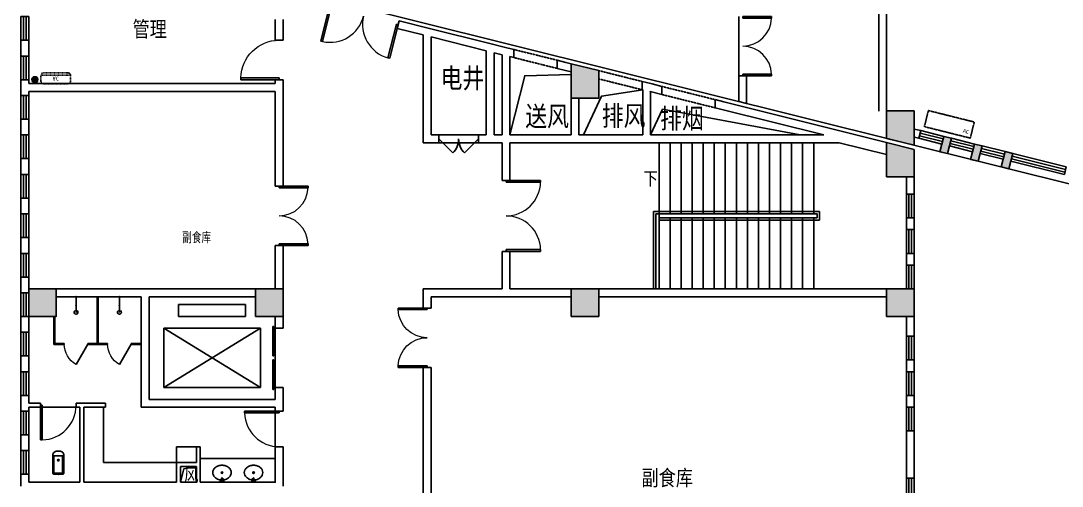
# Model space of a CAD drawing. Header units: inches. Extents: x -584 to 1446124, y -108140 to 99637.
# Drawn here: x 1333134 to 1359534, y -63876 to -52084 of the extents above; entities that cross this region are included whole.
import ezdxf

# ---------------------------------------------------------------- set-up
doc = ezdxf.new("R2010")
doc.units = ezdxf.units.IN
doc.header["$MEASUREMENT"] = 0
doc.linetypes.add('DASH', pattern=[0.35, 0.25, -0.1])
for name, color, linetype in [('0-空调出屋面', 41, 'Continuous'), ('COLUMN', 6, 'Continuous'), ('DIM_SYMB', 3, 'Continuous'), ('EVTR', 2, 'Continuous'), ('LATRINE', 6, 'Continuous'), ('LVTRY', 6, 'Continuous'), ('PUB_HATCH', 8, 'Continuous'), ('PUB_TEXT', 151, 'Continuous'), ('STAIR', 6, 'Continuous'), ('WALL', 7, 'Continuous'), ('WINDOW', 3, 'Continuous'), ('空调', 205, 'Continuous')]:
    doc.layers.add(name, color=color, linetype=linetype)
doc.styles.add('_TCH_DIM', font='stylu.ttf')
doc.styles.add('HZ-1', font='MingLiU.ttf', dxfattribs={"width": 0.8})
doc.styles.get("Standard").update_dxf_attribs({"font": '', "width": 0.7, "height": 250})
doc.styles.get('Standard').set_extended_font_data('NSimSun')

# ---------------------------------------------------------------- blocks, each defined once
blk = doc.blocks.new('vhjkghkghkl')
at = {"layer": '空调', "linetype": 'DASH', "ltscale": 0.3}
blk.add_lwpolyline([(134071, 540199), (134071, 539779), (132871, 539779), (132871, 540199), (134071, 540199)], close=True, dxfattribs=at)
at = {"layer": '空调', "linetype": 'DASH', "ltscale": 0.3, "style": 'HZ-1'}
blk.add_text('AC', height=100, dxfattribs=at).set_placement((133846, 539867))
blk = doc.blocks.new('fgjhgjghkgk')
at = {"layer": '空调', "linetype": 'DASH', "ltscale": 0.3}
for p, q in [((124108, 467971), (124108, 468601)), ((124168, 468661), (124320, 468661)), ((124320, 468661), (124320, 467911)), ((124380, 468601), (124380, 467971)), ((124320, 467911), (124168, 467911))]:
    blk.add_line(p, q, dxfattribs=at)
for centre, start, end in [((124168, 468601), 90, 180), ((124320, 468601), 0, 90), ((124168, 467971), 180, 270), ((124320, 467971), 270, 0)]:
    blk.add_arc(centre, 60, start, end, dxfattribs=at)
at = {"layer": '空调', "linetype": 'DASH', "ltscale": 0.3, "style": 'HZ-1', "text_generation_flag": 4}
blk.add_text('AC', height=100, rotation=270, dxfattribs=at).set_placement((124287, 468364))
blk = doc.blocks.new('$DorLib2D$00000002')
for p, q in [((-0.5, 0), (-0.5, 0.4875)), ((-0.475, 0.4875), (-0.5, 0.4875)), ((-0.475, 0), (-0.475, 0.4875)), ((0.475, 0), (0.475, 0.4875)), ((0.475, 0.4875), (0.5, 0.4875)), ((0.5, 0), (0.5, 0.4875)), ((-0.5, 0), (-0.475, 0)), ((0.5, 0), (0.475, 0))]:
    blk.add_line(p, q)
at = {"lineweight": 13}
for centre, start, end in [((-0.4875, 0), 0, 88.53072), ((0.4875, 0), 91.46928, 180)]:
    blk.add_arc(centre, 0.4875, start, end, dxfattribs=at)
blk = doc.blocks.new('$WINLIB2D$00000001')
at = {"color": 0}
for points in [[(-0.5, 0.5), (-0.5, -0.5)], [(-0.5, 0.5), (0.5, 0.5)], [(0.5, -0.5), (0.5, 0.5)], [(0.5, 0.167), (-0.5, 0.167)], [(0.5, -0.167), (-0.5, -0.167)], [(-0.5, -0.5), (0.5, -0.5)]]:
    blk.add_lwpolyline(points, dxfattribs=at)
blk = doc.blocks.new('_FZH')
at = {"layer": 'WALL'}
blk.add_lwpolyline([(-0.5, -0.5), (0.5, -0.5), (0.5, 0.5), (-0.5, 0.5)], close=True, dxfattribs=at)
blk.add_solid([(-0.5, -0.5), (0.5, -0.5), (-0.5, 0.5), (0.5, 0.5)], dxfattribs=at)
blk = doc.blocks.new('$TCHSYS$WIN2D')
for p, q in [((-0.5, 0.5), (0.5, 0.5)), ((-0.5, 0.5), (-0.5, -0.5)), ((0.5, 0.5), (0.5, -0.5)), ((0.5, 0.167), (-0.5, 0.167)), ((0.5, -0.167), (-0.5, -0.167)), ((-0.5, -0.5), (0.5, -0.5))]:
    blk.add_line(p, q)
blk = doc.blocks.new('$DorLib2D$00000116')
at = {"color": 0}
for p, q in [((-0.5, 0), (-0.146, 0.354)), ((0.5, 0), (0.146, 0.354))]:
    blk.add_line(p, q, dxfattribs=at)
for centre, start, end in [((-0.5, 0), 0, 45), ((0.5, 0), 135, 180)]:
    blk.add_arc(centre, 0.5, start, end, dxfattribs=at)
blk = doc.blocks.new('$DORLIB2D$00000127')
at = {"color": 0}
for points in [[(-0.533, 0.795), (-0.533, 0.69)], [(-0.033, 0.795), (-0.533, 0.795)], [(-0.033, 0.795), (-0.033, 0.69)], [(0.533, 0.795), (0.033, 0.795)], [(0.033, 0.795), (0.033, 0.69)], [(0.533, 0.795), (0.533, 0.69)], [(-0.033, 0.69), (-0.533, 0.69)], [(0.533, 0.69), (0.033, 0.69)], [(0.5, 0.5), (-0.5, 0.5)]]:
    blk.add_lwpolyline(points, dxfattribs=at)
blk = doc.blocks.new('$DorLib2D$00000001')
for p, q in [((0.45, 0.975), (0.5, 0.975)), ((0.45, 0), (0.45, 0.975)), ((0.5, 0), (0.5, 0.975)), ((0.5, 0), (0.45, 0))]:
    blk.add_line(p, q)
at = {"lineweight": 13}
blk.add_arc((0.475, 0), 0.975, 91.4693, 180, dxfattribs=at)
blk = doc.blocks.new('$lvtry$00000194')
at = {"color": 0}
for p, q in [((-17, -27), (-17, -17)), ((17, -27), (17, -17))]:
    blk.add_line(p, q, dxfattribs=at)
blk.add_lwpolyline([(14, -39, -0.067374), (92, -53, -0.088152), (166, -93, -0.105269), (218, -155, -0.121685), (235, -224, -0.121685), (218, -292, -0.105269), (166, -355, -0.088152), (92, -394, -0.078966), (0, -409, -0.078966), (-92, -394, -0.088152), (-166, -355, -0.105269), (-218, -292, -0.121685), (-235, -224, -0.121685), (-218, -155, -0.105269), (-166, -93, -0.088152), (-92, -53, -0.059935), (-23, -40, -0.059935)], format="xyb", dxfattribs=at)
for centre, radius in [((0, -221), 20), ((0, -27), 16.7), ((0, -221), 15)]:
    blk.add_circle(centre, radius, dxfattribs=at)
for centre, radius, start, end in [((0, -17), 16.7, 0, 180), ((-40, -17), 10.1, 106.6096, 258.1648), ((-64, 250), 259, 274.7069, 282.3732), ((-75, -197), 173, 71.36, 79.1873), ((-29, -63), 6.77, 155.344, 308.3224), ((-171, 35), 166, 324.8411, 338.1337), ((-171, 35), 170, 324.8411, 331.3523), ((-29, -63), 3.37, 155.344, 308.3224), ((100, -178), 170, 132.3141, 138.8253), ((100, -178), 166, 125.5327, 138.8253), ((-12, -42), 10.6, 201.8924, 261.774), ((-381, -99), 372, 2.3982, 6.7627), ((0, -80), 9.9, 201.7837, 338.2163), ((64, 250), 259, 257.6268, 265.2931), ((381, -99), 372, 170.1008, 177.6018), ((75, -197), 173, 100.8127, 110.4191), ((40, -17), 10.1, 281.8352, 73.3904)]:
    blk.add_arc(centre, radius, start, end, dxfattribs=at)
for p in [(0, -27), (0, -221)]:
    blk.add_point(p, dxfattribs=at)
blk = doc.blocks.new('$lvtry$00000168')
at = {"color": 0}
blk.add_line((0, 0), (0, -395), dxfattribs=at)
blk.add_arc((0, -395), 50, 121.0332, 58.9668, dxfattribs=at)
for p in [(0, 0), (0, -223)]:
    blk.add_point(p, dxfattribs=at)
blk = doc.blocks.new('$TCHSYS$APDOOR2D')
blk.add_line((0.5, 0), (0, 0.866))
at = {"lineweight": 13}
blk.add_arc((0.5, 0), 1, 120, 180, dxfattribs=at)
blk = doc.blocks.new('$lvtry$00000200')
at = {"color": 0}
for p, q in [((-110, -40, 0), (-110, -470, 0)), ((100, -30, 0), (-100, -30, 0)), ((110, -470, 0), (110, -40, 0))]:
    blk.add_line(p, q, dxfattribs=at)
at = {"color": 0, "elevation": 0}
blk.add_lwpolyline([(100, 0), (-100, 0, 0.414214), (-140, -40), (-140, -480, 0.414214), (-30, -590), (30, -590, 0.414214), (140, -480), (140, -40, 0.414214)], format="xyb", close=True, dxfattribs=at)
blk.add_lwpolyline([(140, -470), (-140, -470)], dxfattribs=at)
at = {"color": 0}
blk.add_circle((0, -359, 0), 20, dxfattribs=at)
for centre, start, end in [((-100, -40, 0), 90, 180), ((100, -40, 0), 0, 90)]:
    blk.add_arc(centre, 10, start, end, dxfattribs=at)
for p in [(0, 0), (0, -359, 0)]:
    blk.add_point(p, dxfattribs=at)

msp = doc.modelspace()

# ---------------------------------------------------------------- hatches: boundary and pattern name
at = {"layer": '0-空调出屋面'}
h = msp.add_hatch(dxfattribs=at)
h.set_pattern_fill('ANSI31', color=256, scale=10, style=0)
h.set_pattern_definition([(315, (1333426.93, -53509.227), (-11.2253, -11.2253), [])])
h.paths.add_polyline_path([(1333426.9, -53574.2, -1), (1333556.9, -53574.2, -1)])
at = {"layer": 'PUB_HATCH'}
for points in [[(1347084.2, -54046.4), (1347784.2, -54046.4), (1347784.2, -53346.4), (1347084.2, -53171.9)], [(1355784.2, -54363.4), (1355084.2, -54363.4), (1355084.2, -55063.4), (1355784.2, -55238)], [(1355084.2, -56041), (1355784.2, -56041), (1355784.2, -55341), (1355084.2, -55166.5)]]:
    msp.add_hatch(color=256, dxfattribs=at).paths.add_polyline_path(points)

# ---------------------------------------------------------------- linework, layer by layer
for points in [[(1347084.2, -53440.3), (1345910.5, -53475.7), (1345534.2, -54976.2)], [(1347401.5, -54976.2), (1347859, -53990.1), (1348899.8, -53830.7)], [(1349099.8, -54976.2), (1349402.5, -54323.7), (1352891.1, -54976.2)], [(1337584.2, -63376.2), (1337262.7, -63439.5), (1337184.2, -63776.2)]]:
    msp.add_lwpolyline(points)
at = {"layer": '0-空调出屋面'}
for radius in [75, 65]:
    msp.add_circle((1333491.9, -53574.2), radius, dxfattribs=at)
at = {"layer": 'COLUMN'}
for p, q in [((1345634.2, -52810.3), (1345386.9, -52748.7)), ((1345534.2, -52991.5), (1345634.2, -53016.5)), ((1345634.2, -53016.5), (1345634.2, -52810.3)), ((1346955.1, -53139.7), (1346734.2, -53084.6)), ((1346734.2, -53084.6), (1346734.2, -53290.7)), ((1346734.2, -53290.7), (1346943.1, -53342.8)), ((1347784.2, -53346.4), (1347084.2, -53171.9)), ((1347084.2, -53171.9), (1347084.2, -54046.4)), ((1347784.2, -54046.4), (1347784.2, -53346.4)), ((1349105.1, -53675.7), (1348884.2, -53620.7)), ((1348884.2, -53620.7), (1348884.2, -53826.8)), ((1348884.2, -53826.8), (1348899.8, -53830.7)), ((1349384.2, -53745.3), (1349136.9, -53683.7)), ((1349384.2, -53951.4), (1349384.2, -53745.3)), ((1347084.2, -54046.4), (1347784.2, -54046.4)), ((1349090.7, -53868.9), (1349088.5, -53877.7)), ((1349088.5, -53877.7), (1349384.2, -53951.4)), ((1350955.1, -54137), (1350734.2, -54081.9)), ((1350734.2, -54081.9), (1350734.2, -54288)), ((1351334.2, -53892.3), (1351334.2, -54126.8)), ((1351534.2, -54178.3), (1351534.2, -53892.3)), ((1350734.2, -54288), (1350943.1, -54340.1)), ((1351334.2, -54126.8), (1351534.2, -54178.3)), ((1355784.2, -54363.4), (1355084.2, -54363.4)), ((1355084.2, -54363.4), (1355084.2, -55063.4)), ((1355784.2, -55238), (1355784.2, -54363.4)), ((1355084.2, -55063.4), (1355784.2, -55238)), ((1355784.2, -55341), (1355084.2, -55166.5)), ((1355084.2, -55166.5), (1355084.2, -56041)), ((1355784.2, -56041), (1355784.2, -55341)), ((1355084.2, -56041), (1355784.2, -56041))]:
    msp.add_line(p, q, dxfattribs=at)
at = {"layer": 'COLUMN', "linetype": 'DASH'}
for p, q in [((1345634.2, -52810.3), (1346734.2, -53084.6)), ((1346734.2, -53290.7), (1345634.2, -53016.5)), ((1348884.2, -53620.7), (1347784.2, -53346.4)), ((1348884.2, -53829.7), (1347784.2, -53555.4)), ((1349384.2, -53745.3), (1350734.2, -54081.9)), ((1350734.2, -54288), (1349384.2, -53951.4))]:
    msp.add_line(p, q, dxfattribs=at)
at = {"layer": 'DIM_SYMB'}
msp.add_lwpolyline([(1349174.2, -56076.2, 0, 0, 0), (1354134.2, -56076.2, 0, 0, 0), (1354134.2, -57976.2, 0, 0, 0), (1349754.2, -57976.2, 80, 0, 0), (1349454.2, -57976.2, 0, 0, 0)], format="xyseb", dxfattribs=at)
at = {"layer": 'EVTR'}
for p, q in [((1337134.2, -59576.2), (1337134.2, -59276.2)), ((1337134.2, -59276.2), (1338834.2, -59276.2)), ((1338834.2, -59276.2), (1338834.2, -59576.2)), ((1338834.2, -59576.2), (1337134.2, -59576.2)), ((1336759.2, -61376.2), (1336759.2, -59876.2)), ((1336759.2, -59876.2), (1339209.2, -59876.2)), ((1339209.2, -59876.2), (1336759.2, -61376.2)), ((1339209.2, -61376.2), (1336759.2, -59876.2)), ((1339209.2, -59876.2), (1339209.2, -61376.2)), ((1339209.2, -61376.2), (1336759.2, -61376.2))]:
    msp.add_line(p, q, dxfattribs=at)
at = {"layer": 'LATRINE'}
for p, q in [((1335071.7, -59076.2), (1335071.7, -60263.7)), ((1335096.7, -59076.2), (1335071.7, -59076.2)), ((1335096.7, -59076.2), (1335096.7, -60263.7)), ((1333971.7, -59576.2), (1333971.7, -60288.7)), ((1333996.7, -59576.2), (1333996.7, -60263.7)), ((1333971.7, -60288.7), (1334234.2, -60288.7)), ((1334234.2, -60263.7), (1333996.7, -60263.7)), ((1334234.2, -60288.7), (1334234.2, -60263.7)), ((1335071.7, -60263.7), (1334834.2, -60263.7)), ((1334834.2, -60263.7), (1334834.2, -60288.7)), ((1334834.2, -60288.7), (1335084.2, -60288.7)), ((1335084.2, -60288.7), (1335334.2, -60288.7)), ((1335334.2, -60263.7), (1335096.7, -60263.7)), ((1335334.2, -60288.7), (1335334.2, -60263.7)), ((1336184.2, -60263.7), (1335934.2, -60263.7)), ((1335934.2, -60263.7), (1335934.2, -60288.7)), ((1335934.2, -60288.7), (1336184.2, -60288.7)), ((1336184.2, -60288.7), (1336184.2, -60263.7))]:
    msp.add_line(p, q, dxfattribs=at)
at = {"layer": 'LVTRY'}
msp.add_line((1337584.2, -62876.2), (1337084.2, -62876.2), dxfattribs=at)
msp.add_lwpolyline([(1335234.2, -61876.2), (1335234.2, -63276.2), (1337084.2, -63276.2), (1337084.2, -62876.2)], dxfattribs=at)
msp.add_lwpolyline([(1337684.2, -63776.2), (1339584.2, -63776.2), (1339584.2, -63176.2), (1337684.2, -63176.2)], close=True, dxfattribs=at)
at = {"layer": 'STAIR', "color": 8, "ltscale": 3}
msp.add_line((1333482.6, -49677.5), (1355434.2, -55150.7), dxfattribs=at)
at = {"layer": 'STAIR'}
for p, q in [((1355434.2, -55150.7), (1371084.2, -59052.7)), ((1353234.2, -55176.2), (1349314.2, -55176.2)), ((1349314.2, -56976.2), (1349314.2, -55176.2)), ((1349594.2, -56976.2), (1349594.2, -55176.2)), ((1349874.2, -56976.2), (1349874.2, -55176.2)), ((1350154.2, -56976.2), (1350154.2, -55176.2)), ((1350434.2, -56976.2), (1350434.2, -55176.2)), ((1350714.2, -56976.2), (1350714.2, -55176.2)), ((1350994.2, -56976.2), (1350994.2, -55176.2)), ((1351274.2, -56976.2), (1351274.2, -55176.2)), ((1351554.2, -56976.2), (1351554.2, -55176.2)), ((1351834.2, -56976.2), (1351834.2, -55176.2)), ((1352114.2, -56976.2), (1352114.2, -55176.2)), ((1352394.2, -56976.2), (1352394.2, -55176.2)), ((1352674.2, -56976.2), (1352674.2, -55176.2)), ((1352954.2, -56976.2), (1352954.2, -55176.2)), ((1353234.2, -56976.2), (1353234.2, -55176.2)), ((1353384.2, -56916.2), (1349174.2, -56916.2)), ((1349174.2, -56916.2), (1349174.2, -58876.2)), ((1353324.2, -56976.2), (1349234.2, -56976.2)), ((1349234.2, -56976.2), (1349234.2, -58876.2)), ((1349314.2, -57076.2), (1349314.2, -56976.2)), ((1353234.2, -56976.2), (1349314.2, -56976.2)), ((1353324.2, -57076.2), (1353324.2, -56976.2)), ((1353384.2, -57136.2), (1353384.2, -56916.2)), ((1349314.2, -57076.2), (1353234.2, -57076.2)), ((1349314.2, -57076.2), (1349314.2, -58876.2)), ((1349314.2, -57076.2), (1353324.2, -57076.2)), ((1349314.2, -57076.2), (1349314.2, -57136.2)), ((1349314.2, -57136.2), (1353384.2, -57136.2)), ((1349594.2, -57076.2), (1349594.2, -58876.2)), ((1349874.2, -57076.2), (1349874.2, -58876.2)), ((1350154.2, -57076.2), (1350154.2, -58876.2)), ((1350434.2, -57076.2), (1350434.2, -58876.2)), ((1350714.2, -57076.2), (1350714.2, -58876.2)), ((1350994.2, -57076.2), (1350994.2, -58876.2)), ((1351274.2, -57076.2), (1351274.2, -58876.2)), ((1351554.2, -57076.2), (1351554.2, -58876.2)), ((1351834.2, -57076.2), (1351834.2, -58876.2)), ((1352114.2, -57076.2), (1352114.2, -58876.2)), ((1352394.2, -57076.2), (1352394.2, -58876.2)), ((1352674.2, -57076.2), (1352674.2, -58876.2)), ((1352954.2, -57076.2), (1352954.2, -58876.2)), ((1353234.2, -57076.2), (1353234.2, -58876.2)), ((1349234.2, -58876.2), (1349174.2, -58876.2)), ((1349314.2, -58876.2), (1353234.2, -58876.2))]:
    msp.add_line(p, q, dxfattribs=at)
at = {"layer": 'WALL', "color": 3}
for p, q in [((1355084.2, -54875.6), (1355084.2, -28576.2)), ((1354884.2, -54376.1), (1354884.2, -28776.2))]:
    msp.add_line(p, q, dxfattribs=at)
at = {"layer": 'WALL'}
for p, q in [((1339584.2, -52051.8), (1339584.2, -52576.2)), ((1339784.2, -52576.2), (1339784.2, -52051.8)), ((1342722.6, -52084.4), (1342674.2, -52278.5)), ((1343458.4, -52267.9), (1342722.6, -52084.4)), ((1345058.4, -52666.8), (1343458.4, -52267.9)), ((1342674.2, -52278.5), (1343334.2, -52443)), ((1343334.2, -52443), (1343334.2, -55176.2)), ((1343534.2, -52492.9), (1343534.2, -54976.2)), ((1344934.2, -52841.9), (1343534.2, -52492.9)), ((1333334.2, -52576.2), (1333134.2, -52576.2)), ((1333134.2, -52576.2), (1333134.2, -52976.2)), ((1333334.2, -52976.2), (1333334.2, -52576.2)), ((1339584.2, -52576.2), (1339784.2, -52576.2)), ((1345386.9, -52748.7), (1345058.4, -52666.8)), ((1333134.2, -52976.2), (1333334.2, -52976.2)), ((1344934.2, -52841.9), (1344934.2, -54976.2)), ((1345134.2, -52891.8), (1345134.2, -54976.2)), ((1345334.2, -52941.7), (1345134.2, -52891.8)), ((1345334.2, -52941.7), (1345334.2, -54976.2)), ((1345534.2, -52991.5), (1345534.2, -54976.2)), ((1347084.2, -53171.9), (1346955.1, -53139.7)), ((1333334.2, -53576.2), (1333134.2, -53576.2)), ((1333134.2, -53576.2), (1333134.2, -53776.2)), ((1333334.2, -53676.2), (1333334.2, -53576.2)), ((1339784.2, -53576.2), (1339584.2, -53576.2)), ((1339584.2, -53576.2), (1339584.2, -53676.2)), ((1339784.2, -53776.2), (1339784.2, -53576.2)), ((1347084.2, -53378), (1346943.1, -53342.8)), ((1351534.2, -53476.2), (1351334.2, -53476.2)), ((1351334.2, -53476.2), (1351334.2, -53892.3)), ((1351534.2, -53892.3), (1351534.2, -53476.2)), ((1333134.2, -53776.2), (1333134.2, -53976.2)), ((1339584.2, -53676.2), (1333334.2, -53676.2)), ((1339784.2, -56276.2), (1339784.2, -53776.2)), ((1348899.8, -54976.2), (1348899.8, -53830.7)), ((1349136.9, -53683.7), (1349105.1, -53675.7)), ((1333134.2, -53976.2), (1333334.2, -53976.2)), ((1339584.2, -53876.2), (1333334.2, -53876.2)), ((1333334.2, -53976.2), (1333334.2, -53876.2)), ((1339584.2, -53876.2), (1339584.2, -56276.2)), ((1347084.2, -54976.2), (1347084.2, -54046.4)), ((1347284.2, -54976.2), (1347284.2, -54046.4)), ((1349099.8, -54976.2), (1349099.8, -53880.5)), ((1353494.1, -54976.2), (1350943.1, -54340.1)), ((1354332.7, -54979.1), (1350955.1, -54137)), ((1333334.2, -54576.2), (1333134.2, -54576.2)), ((1333134.2, -54576.2), (1333134.2, -54976.2)), ((1333334.2, -54976.2), (1333334.2, -54576.2)), ((1355950.8, -54867.3), (1355784.2, -54825.7)), ((1355902.4, -55061.3), (1355950.8, -54867.3)), ((1333134.2, -54976.2), (1333334.2, -54976.2)), ((1343734.2, -54976.2), (1343534.2, -54976.2)), ((1343734.2, -55176.2), (1343734.2, -54976.2)), ((1344934.2, -54976.2), (1344734.2, -54976.2)), ((1344734.2, -54976.2), (1344734.2, -55176.2)), ((1345334.2, -54976.2), (1345134.2, -54976.2)), ((1347084.2, -54976.2), (1345534.2, -54976.2)), ((1348899.8, -54976.2), (1347284.2, -54976.2)), ((1353494.1, -54976.2), (1349099.8, -54976.2)), ((1355084.2, -55166.5), (1354332.7, -54979.1)), ((1355784.2, -55031.8), (1355902.4, -55061.3)), ((1343334.2, -55176.2), (1343734.2, -55176.2)), ((1344734.2, -55176.2), (1345034.2, -55176.2)), ((1345334.2, -55176.2), (1345034.2, -55176.2)), ((1345334.2, -55176.2), (1345334.2, -56126.2)), ((1345534.2, -56126.2), (1345534.2, -55176.2)), ((1347184.2, -55176.2), (1345534.2, -55176.2)), ((1348999.8, -55176.2), (1347184.2, -55176.2)), ((1353882.9, -55176.2), (1348999.8, -55176.2)), ((1355084.2, -55475.7), (1353882.9, -55176.2)), ((1333334.2, -55576.2), (1333134.2, -55576.2)), ((1333134.2, -55576.2), (1333134.2, -55976.2)), ((1333334.2, -55976.2), (1333334.2, -55576.2)), ((1333134.2, -55976.2), (1333334.2, -55976.2)), ((1345334.2, -56126.2), (1345534.2, -56126.2)), ((1355584.2, -56041), (1355584.2, -56476.2)), ((1355784.2, -56476.2), (1355784.2, -56041)), ((1339584.2, -56276.2), (1339784.2, -56276.2)), ((1355584.2, -56476.2), (1355784.2, -56476.2)), ((1333334.2, -56576.2), (1333134.2, -56576.2)), ((1333134.2, -56576.2), (1333134.2, -56976.2)), ((1333334.2, -56976.2), (1333334.2, -56576.2)), ((1333134.2, -56976.2), (1333334.2, -56976.2)), ((1355784.2, -57076.2), (1355584.2, -57076.2)), ((1355584.2, -57076.2), (1355584.2, -57376.2)), ((1355784.2, -57376.2), (1355784.2, -57076.2)), ((1355584.2, -57376.2), (1355784.2, -57376.2)), ((1333334.2, -57576.2), (1333134.2, -57576.2)), ((1333134.2, -57576.2), (1333134.2, -57976.2)), ((1333334.2, -57976.2), (1333334.2, -57576.2)), ((1339784.2, -57776.2), (1339584.2, -57776.2)), ((1339584.2, -57776.2), (1339584.2, -58876.2)), ((1339784.2, -58876.2), (1339784.2, -57776.2)), ((1333134.2, -57976.2), (1333334.2, -57976.2)), ((1345534.2, -57926.2), (1345334.2, -57926.2)), ((1345334.2, -57926.2), (1345334.2, -58876.2)), ((1345534.2, -58876.2), (1345534.2, -57926.2)), ((1355784.2, -57976.2), (1355584.2, -57976.2)), ((1355584.2, -57976.2), (1355584.2, -58276.2)), ((1355784.2, -58276.2), (1355784.2, -57976.2)), ((1355584.2, -58276.2), (1355784.2, -58276.2)), ((1333334.2, -58576.2), (1333134.2, -58576.2)), ((1333134.2, -58576.2), (1333134.2, -58976.2)), ((1333334.2, -58976.2), (1333334.2, -58576.2)), ((1333134.2, -58976.2), (1333334.2, -58976.2)), ((1336284.2, -58876.2), (1334034.2, -58876.2)), ((1336184.2, -59076.2), (1334034.2, -59076.2)), ((1336184.2, -61876.2), (1336184.2, -59076.2)), ((1339084.2, -58876.2), (1336284.2, -58876.2)), ((1339084.2, -59076.2), (1336384.2, -59076.2)), ((1336384.2, -61676.2), (1336384.2, -59076.2)), ((1345334.2, -58876.2), (1343334.2, -58876.2)), ((1343334.2, -58876.2), (1343334.2, -59365.6)), ((1345434.2, -59076.2), (1343534.2, -59076.2)), ((1343534.2, -59365.6), (1343534.2, -59076.2)), ((1347084.2, -59076.2), (1345434.2, -59076.2)), ((1347084.2, -58876.2), (1345534.2, -58876.2)), ((1355084.2, -58876.2), (1347784.2, -58876.2)), ((1355084.2, -59076.2), (1347784.2, -59076.2)), ((1343334.2, -59365.6), (1343534.2, -59365.6)), ((1333334.2, -59576.2), (1333134.2, -59576.2)), ((1333134.2, -59576.2), (1333134.2, -59976.2)), ((1333334.2, -59976.2), (1333334.2, -59576.2)), ((1339584.2, -59576.2), (1339584.2, -59876.2)), ((1339784.2, -59876.2), (1339784.2, -59576.2)), ((1355584.2, -59576.2), (1355584.2, -60076.2)), ((1355784.2, -60076.2), (1355784.2, -59576.2)), ((1339584.2, -59876.2), (1339784.2, -59876.2)), ((1333134.2, -59976.2), (1333334.2, -59976.2)), ((1355584.2, -60076.2), (1355784.2, -60076.2)), ((1333334.2, -60576.2), (1333134.2, -60576.2)), ((1333134.2, -60576.2), (1333134.2, -60976.2)), ((1333334.2, -60976.2), (1333334.2, -60576.2)), ((1355784.2, -60676.2), (1355584.2, -60676.2)), ((1355584.2, -60676.2), (1355584.2, -60976.2)), ((1355784.2, -60976.2), (1355784.2, -60676.2)), ((1333134.2, -60976.2), (1333334.2, -60976.2)), ((1343534.2, -60865.6), (1343334.2, -60865.6)), ((1343334.2, -60865.6), (1343334.2, -67376.2)), ((1343534.2, -67376.2), (1343534.2, -60865.6)), ((1355584.2, -60976.2), (1355784.2, -60976.2)), ((1339784.2, -61376.2), (1339584.2, -61376.2)), ((1339584.2, -61376.2), (1339584.2, -61676.2)), ((1339784.2, -61776.2), (1339784.2, -61376.2)), ((1333334.2, -61576.2), (1333134.2, -61576.2)), ((1333134.2, -61576.2), (1333134.2, -61776.2)), ((1333334.2, -61776.2), (1333334.2, -61576.2)), ((1339584.2, -61676.2), (1336384.2, -61676.2)), ((1355784.2, -61576.2), (1355584.2, -61576.2)), ((1355584.2, -61576.2), (1355584.2, -61876.2)), ((1355784.2, -61876.2), (1355784.2, -61576.2)), ((1333134.2, -61776.2), (1333134.2, -61976.2)), ((1333134.2, -61976.2), (1333334.2, -61976.2)), ((1333634.2, -61776.2), (1333334.2, -61776.2)), ((1333334.2, -61876.2), (1333634.2, -61876.2)), ((1333334.2, -61976.2), (1333334.2, -61876.2)), ((1333634.2, -61876.2), (1333634.2, -61776.2)), ((1334634.2, -61776.2), (1334534.2, -61776.2)), ((1334534.2, -61776.2), (1334534.2, -61876.2)), ((1334534.2, -61876.2), (1334634.2, -61876.2)), ((1335284.2, -61776.2), (1334634.2, -61776.2)), ((1334634.2, -63776.2), (1334634.2, -61876.2)), ((1335284.2, -61876.2), (1334734.2, -61876.2)), ((1334734.2, -63776.2), (1334734.2, -61876.2)), ((1335284.2, -61876.2), (1335284.2, -61776.2)), ((1339584.2, -61876.2), (1336184.2, -61876.2)), ((1339584.2, -61876.2), (1339584.2, -61976.2)), ((1339584.2, -61976.2), (1339784.2, -61976.2)), ((1339784.2, -61976.2), (1339784.2, -61776.2)), ((1355584.2, -61876.2), (1355784.2, -61876.2)), ((1355784.2, -62476.2), (1355584.2, -62476.2)), ((1355584.2, -62476.2), (1355584.2, -63676.2)), ((1355784.2, -63676.2), (1355784.2, -62476.2)), ((1333334.2, -62576.2), (1333134.2, -62576.2)), ((1333134.2, -62576.2), (1333134.2, -62976.2)), ((1333334.2, -62976.2), (1333334.2, -62576.2)), ((1333134.2, -62976.2), (1333334.2, -62976.2)), ((1337584.2, -62876.2), (1337584.2, -63276.2)), ((1337684.2, -62876.2), (1337584.2, -62876.2)), ((1337684.2, -62876.2), (1337684.2, -63376.2)), ((1339784.2, -62876.2), (1339584.2, -62876.2)), ((1339584.2, -62876.2), (1339584.2, -63776.2)), ((1339784.2, -63876.2), (1339784.2, -62876.2)), ((1337084.2, -63276.2), (1337584.2, -63276.2)), ((1337084.2, -63276.2), (1337084.2, -63776.2)), ((1333334.2, -63576.2), (1333134.2, -63576.2)), ((1333134.2, -63576.2), (1333134.2, -63876.2)), ((1333334.2, -63776.2), (1333334.2, -63576.2)), ((1337184.2, -63376.2), (1337584.2, -63376.2)), ((1337184.2, -63376.2), (1337184.2, -63776.2)), ((1337584.2, -63376.2), (1337584.2, -63776.2)), ((1337684.2, -63376.2), (1337684.2, -63776.2)), ((1333334.2, -63776.2), (1334634.2, -63776.2)), ((1334734.2, -63776.2), (1336134.2, -63776.2)), ((1336134.2, -63776.2), (1337084.2, -63776.2)), ((1337184.2, -63776.2), (1337584.2, -63776.2)), ((1337684.2, -63776.2), (1339584.2, -63776.2)), ((1355584.2, -63676.2), (1355784.2, -63676.2))]:
    msp.add_line(p, q, dxfattribs=at)
at = {"layer": 'WINDOW'}
for p, q in [((1351334.2, -51976.2), (1351334.2, -53476.2)), ((1344734.2, -54976.2), (1343734.2, -54976.2)), ((1344734.2, -55176.2), (1343734.2, -55176.2)), ((1334534.2, -61876.2), (1333634.2, -61876.2)), ((1339584.2, -62876.2), (1339584.2, -61976.2))]:
    msp.add_line(p, q, dxfattribs=at)

# ---------------------------------------------------------------- block references
at = {"layer": 'COLUMN', "yscale": 200, "zscale": 200.000000000025}
for p, xscale, rotation in [((1356581.6, -55230.7), 399.9999999999371, 76.00000000002387), ((1357357.9, -55424.2), 400.00000000005, 76.00000000002791), ((1358134.1, -55617.7), 399.9999999999371, 76.00000000002387)]:
    msp.add_blockref('_FZH', p, dxfattribs=dict(at, xscale=xscale, rotation=rotation))
at = {"layer": 'COLUMN', "xscale": 700, "yscale": 700, "zscale": 700}
for p in [(1333684.2, -59226.2), (1339434.2, -59226.2), (1347434.2, -59226.2), (1355434.2, -59226.2)]:
    msp.add_blockref('_FZH', p, dxfattribs=at)
at = {"layer": 'LATRINE', "xscale": 600, "yscale": -600, "zscale": 25}
for p in [(1334534.2, -60276.2), (1335634.2, -60276.2)]:
    msp.add_blockref('$TCHSYS$APDOOR2D', p, dxfattribs=at)
at = {"layer": 'LVTRY'}
for p in [(1334534.2, -59076.2), (1335634.2, -59076.2)]:
    msp.add_blockref('$lvtry$00000168', p, dxfattribs=at)
at = {"layer": 'LVTRY', "rotation": 180}
for name, p in [('$lvtry$00000200', (1334084.2, -63576.2)), ('$lvtry$00000194', (1338234.2, -63756.2))]:
    msp.add_blockref(name, p, dxfattribs=at)
at = {"layer": 'LVTRY', "yscale": -1}
msp.add_blockref('$lvtry$00000194', (1339034.2, -63756.2), dxfattribs=at)
at = {"layer": 'WINDOW'}
for name, p, xscale, yscale, zscale, rotation in [('$TCHSYS$WIN2D', (1333234.2, -52276.2), -600, 200, -600, 90), ('$DorLib2D$00000002', (1341825.1, -51963.7), 1800.000000000101, 1800, 1800, 165.9999999767612), ('$DorLib2D$00000002', (1351434.2, -52726.2), 1500, 1500, 1500, 269.9999999996531), ('$DorLib2D$00000001', (1339684.2, -53076.2), -1000, 1000, -1000, 90), ('$TCHSYS$WIN2D', (1333234.2, -53276.2), -600, -200, -600, 90), ('$TCHSYS$WIN2D', (1333234.2, -54276.2), -600, 200, -600, 90), ('$WINLIB2D$00000001', (1356217.7, -55036.9), 599.9999999999194, 200, 600, 345.9999999999955), ('$TCHSYS$WIN2D', (1333234.2, -55276.2), -600, -200, -600, 90), ('$DorLib2D$00000116', (1344234.2, -55076.2), 1000, 1000, 1000, 180), ('$WINLIB2D$00000001', (1356993.9, -55230.4), 599.9999999999194, -200, 600, 345.9999999999955), ('$WINLIB2D$00000001', (1357770.2, -55423.9), 599.9999999999194, -200, 600, 345.9999999999955), ('$WINLIB2D$00000001', (1358934.5, -55714.3), 1400.000000000104, 200, 1400, 346.0000000000001), ('$TCHSYS$WIN2D', (1333234.2, -56276.2), -600, 200, -600, 90), ('$DorLib2D$00000002', (1345434.2, -57026.2), 1800, 1800, 1800, 269.999999999874), ('$DorLib2D$00000002', (1339684.2, -57026.2), -1500, -1500, -1500, 90), ('$TCHSYS$WIN2D', (1355684.2, -56776.2), -600, 200, -600, 89.99999999997779), ('$TCHSYS$WIN2D', (1333234.2, -57276.2), -600, -200, -600, 90), ('$TCHSYS$WIN2D', (1355684.2, -57676.2), -600, -200, -600, 89.99999999997779), ('$TCHSYS$WIN2D', (1333234.2, -58276.2), -600, 200, -600, 90), ('$TCHSYS$WIN2D', (1355684.2, -58576.2), -600, 200, -600, 89.99999999997779), ('$TCHSYS$WIN2D', (1333234.2, -59276.2), -600, -200, -600, 90), ('$DorLib2D$00000002', (1343434.2, -60115.6), -1500, 1500, -1500, 89.9999999999733), ('$DORLIB2D$00000127', (1339684.2, -60626.2), 1500, 200, 1500, 90), ('$TCHSYS$WIN2D', (1333234.2, -60276.2), -600, 200, -600, 90), ('$TCHSYS$WIN2D', (1355684.2, -60376.2), -600, 200, -600, 89.99999999997779), ('$TCHSYS$WIN2D', (1333234.2, -61276.2), -600, -200, -600, 90), ('$TCHSYS$WIN2D', (1355684.2, -61276.2), -600, -200, -600, 89.99999999997779), ('$TCHSYS$WIN2D', (1333234.2, -62276.2), -600, 200, -600, 90), ('$DorLib2D$00000001', (1334084.2, -61826.2), 900, 900, 900, 180), ('$DorLib2D$00000001', (1339684.2, -62426.2), 900, 900, 900, 90), ('$TCHSYS$WIN2D', (1355684.2, -62176.2), -600, 200, -600, 89.99999999997779), ('$TCHSYS$WIN2D', (1333234.2, -63276.2), -600, -200, -600, 90), ('$TCHSYS$WIN2D', (1355684.2, -63976.2), -600, 200, -600, 89.99999999997779)]:
    msp.add_blockref(name, p, dxfattribs=dict(at, xscale=xscale, yscale=yscale, zscale=zscale, rotation=rotation))
at = {"layer": '空调'}
for name, p, rotation in [('fgjhgjghkgk', (1802304.4, -177784.6), 90), ('vhjkghkghkl', (1096532, -546365.9), 345.9999999755934)]:
    msp.add_blockref(name, p, dxfattribs=dict(at, rotation=rotation))

# ---------------------------------------------------------------- texts
at = {"layer": 'PUB_TEXT', "width": 0.8}
for s, p in [('管理', (1335966.5, -52491.5)), ('副食库', (1348869.3, -63864.8))]:
    msp.add_text(s, height=398.73, dxfattribs=at).set_placement(p)
at = {"layer": 'PUB_TEXT', "style": '_TCH_DIM', "width": 0.8}
for s, height, p in [('电井', 506.38, (1343776.8, -53787.9)), ('送风', 506.38, (1345923.9, -54756.4)), ('排风', 506.38, (1347863.7, -54743.9)), ('排烟', 506.38, (1349342.5, -54810.9)), ('下', 337.6, (1348917.3, -56251.2)), ('风', 337.6, (1337267.7, -63760.4))]:
    msp.add_text(s, height=height, dxfattribs=at).set_placement(p)
at = {"layer": 'WALL', "insert": (1337224.7, -57442.8), "char_height": 250, "width": 1717.697, "attachment_point": 1}
msp.add_mtext('{\\C0;副食库}', dxfattribs=at)

doc.saveas('drawing.dxf')
